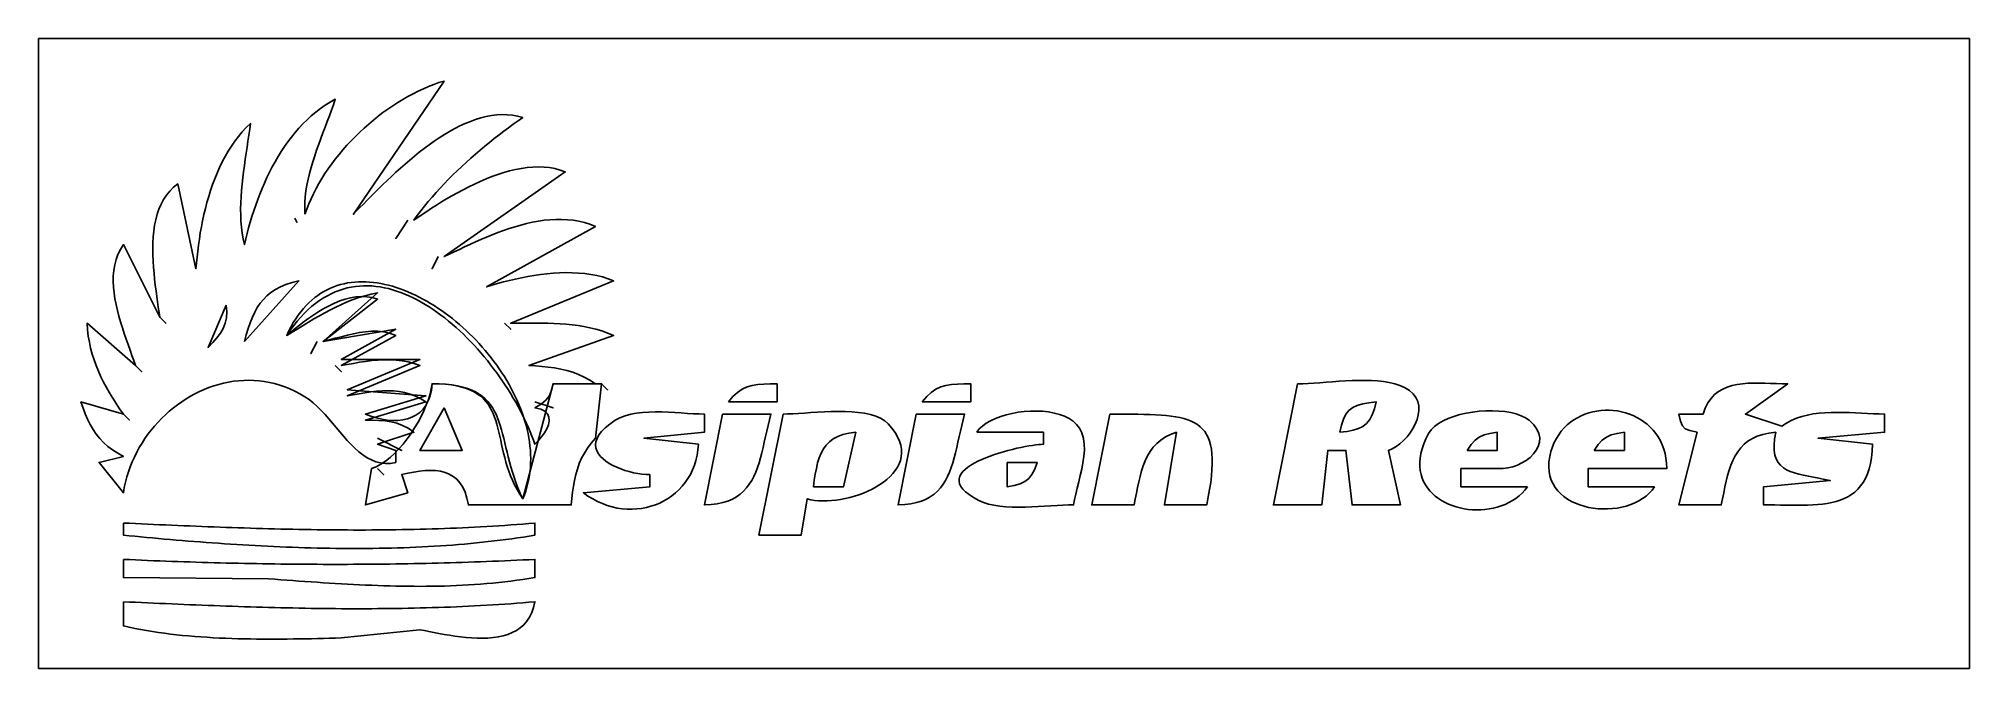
# Model space of a CAD drawing. Extents: x 0 to 319, y 0 to 104.
import ezdxf

# ---------------------------------------------------------------- set-up
doc = ezdxf.new("R2010")
doc.units = 0
for name, color, linetype in [('C126', 126, 'CONTINUOUS'), ('C18', 18, 'CONTINUOUS'), ('C244', 244, 'CONTINUOUS'), ('C7', 7, 'CONTINUOUS')]:
    doc.layers.add(name, color=color, linetype=linetype)

msp = doc.modelspace()

# ---------------------------------------------------------------- linework, layer by layer
at = {"layer": 'C126'}
for points in [[(44, 75), (43.9669, 75.9564), (43.9877, 76.916), (44.0585, 77.8782), (44.175, 78.8423), (44.3335, 79.8077), (44.5297, 80.7736), (44.7598, 81.7396), (45.0196, 82.7049), (45.3053, 83.6688), (45.6127, 84.6308), (45.9378, 85.5902), (46.2767, 86.5463), (46.6253, 87.4985), (46.9795, 88.4461), (47.3355, 89.3886), (47.6891, 90.3251), (48.0364, 91.2552), (48.3733, 92.1781), (48.6958, 93.0933), (49, 94), (48.1566, 93.5167), (47.3411, 92.9978), (46.5532, 92.4446), (45.7923, 91.8586), (45.0579, 91.2414), (44.3497, 90.5944), (43.6672, 89.9191), (43.0098, 89.217), (42.3772, 88.4896), (41.769, 87.7384), (41.1845, 86.9648), (40.6234, 86.1704), (40.0852, 85.3566), (39.5695, 84.5249), (39.0758, 83.6768), (38.6037, 82.8138), (38.1526, 81.9374), (37.7222, 81.0491), (37.3119, 80.1503), (36.9214, 79.2426), (36.5501, 78.3274), (36.1977, 77.4062), (35.8636, 76.4805), (35.5473, 75.5518), (35.2485, 74.6216), (34.9667, 73.6914), (34.7014, 72.7626), (34.4521, 71.8368), (34.2185, 70.9154), (34, 70), (33.7899, 70.9375), (33.6266, 71.893), (33.5067, 72.8644), (33.4271, 73.85), (33.3846, 74.8477), (33.3759, 75.8558), (33.3977, 76.8723), (33.447, 77.8954), (33.5204, 78.9232), (33.6147, 79.9538), (33.7267, 80.9853), (33.8532, 82.0159), (33.991, 83.0436), (34.1368, 84.0666), (34.2874, 85.083), (34.4396, 86.0909), (34.5902, 87.0884), (34.736, 88.0737), (34.8736, 89.0448), (35, 90), (34.299, 89.3153), (33.6337, 88.5951), (33.0031, 87.8415), (32.4063, 87.0565), (31.8425, 86.2422), (31.3107, 85.4006), (30.81, 84.5338), (30.3395, 83.6438), (29.8983, 82.7327), (29.4855, 81.8026), (29.1001, 80.8554), (28.7413, 79.8932), (28.4082, 78.9181), (28.0999, 77.9322), (27.8154, 76.9374), (27.5538, 75.9359), (27.3143, 74.9297), (27.0958, 73.9208), (26.8976, 72.9113), (26.7187, 71.9032), (26.5582, 70.8987), (26.4152, 69.8996), (26.2888, 68.9082), (26.1781, 67.9264), (26.0821, 66.9563), (26, 66), (23, 80), (22.2965, 79.4445), (21.6716, 78.828), (21.1213, 78.1548), (20.6417, 77.4294), (20.2289, 76.6563), (19.879, 75.8399), (19.5882, 74.9846), (19.3524, 74.0949), (19.1679, 73.1751), (19.0307, 72.2298), (18.937, 71.2634), (18.8827, 70.2803), (18.8641, 69.2849), (18.8772, 68.2817), (18.9181, 67.2751), (18.9829, 66.2696), (19.0678, 65.2696), (19.1688, 64.2795), (19.282, 63.3038), (19.4036, 62.3469), (19.5296, 61.4133), (19.6561, 60.5073), (19.7793, 59.6335), (19.8952, 58.7962), (20, 58), (14, 70), (13.5113, 69.1954), (13.1151, 68.3638), (12.8058, 67.5079), (12.5778, 66.6301), (12.4255, 65.7329), (12.3433, 64.8191), (12.3257, 63.891), (12.3669, 62.9512), (12.4615, 62.0024), (12.6039, 61.047), (12.7884, 60.0876), (13.0094, 59.1268), (13.2614, 58.1671), (13.5388, 57.211), (13.8359, 56.2611), (14.1473, 55.32), (14.4672, 54.3901), (14.7901, 53.4742), (15.1105, 52.5746), (15.4226, 51.694), (15.721, 50.835), (16, 50), (8, 57), (8.0803, 55.9303), (8.2078, 54.8873), (8.3807, 53.8689), (8.5974, 52.8734), (8.8562, 51.8986), (9.1554, 50.9428), (9.4933, 50.004), (9.8682, 49.0802), (10.2786, 48.1695), (10.7226, 47.2701), (11.1986, 46.3798), (11.705, 45.4969), (12.2399, 44.6194), (12.8019, 43.7454), (13.3891, 42.8729), (14, 42), (7, 44), (7.3408, 42.9916), (7.7062, 42.0351), (8.1019, 41.1288), (8.5338, 40.2714), (9.0079, 39.4615), (9.5299, 38.6975), (10.1058, 37.9782), (10.7416, 37.302), (11.4429, 36.6675), (12.2159, 36.0732), (13.0663, 35.5179), (14, 35), (10, 34), (14, 29), (14.1567, 29.8803), (14.3499, 30.7498), (14.5786, 31.6076), (14.8417, 32.4529), (15.1384, 33.2847), (15.4675, 34.1022), (15.8283, 34.9044), (16.2195, 35.6905), (16.6404, 36.4597), (17.0898, 37.2109), (17.5668, 37.9433), (18.0704, 38.6561), (18.5996, 39.3484), (19.1535, 40.0192), (19.7311, 40.6677), (20.3313, 41.2929), (20.9533, 41.8941), (21.5959, 42.4703), (22.2582, 43.0206), (22.9393, 43.5441), (23.6382, 44.04), (24.3538, 44.5073), (25.0852, 44.9453), (25.8314, 45.3529), (26.5914, 45.7293), (27.3642, 46.0736), (28.1489, 46.385), (28.9445, 46.6625), (29.7499, 46.9052), (30.5643, 47.1123), (31.3865, 47.2829), (32.2157, 47.4161), (33.0508, 47.511), (33.8908, 47.5667), (34.7349, 47.5823), (35.5819, 47.5569), (36.4309, 47.4898), (37.281, 47.3799), (38.1311, 47.2263), (38.9802, 47.0283), (39.8274, 46.7848), (40.6717, 46.4951), (41.5121, 46.1582), (42.3476, 45.7733), (43.1772, 45.3394), (44, 44.8557), (44.7034, 44.3761), (45.3842, 43.8333), (46.0456, 43.2364), (46.6905, 42.5948), (47.3222, 41.9177), (47.9435, 41.2146), (48.5577, 40.4946), (49.1678, 39.7671), (49.7768, 39.0414), (50.3879, 38.3267), (51.0041, 37.6324), (51.6285, 36.9678), (52.2642, 36.3422), (52.9142, 35.7648), (53.5817, 35.245), (54.2696, 34.7921), (54.9811, 34.4154), (55.7193, 34.1242), (56.4872, 33.9277), (57.2879, 33.8353), (58.1244, 33.8563), (59, 34), (59, 36), (56, 37), (62, 39), (61.0521, 39.642), (60.1189, 40.1267), (59.1854, 40.4768), (58.237, 40.715), (57.259, 40.8637), (56.2367, 40.9457), (55.1552, 40.9836), (54, 41), (64, 44), (63.1314, 44.535), (62.2522, 44.9664), (61.3626, 45.3021), (60.463, 45.5503), (59.5538, 45.7191), (58.6354, 45.8166), (57.7082, 45.8508), (56.7724, 45.8299), (55.8285, 45.762), (54.8768, 45.6551), (53.9178, 45.5173), (52.9517, 45.3568), (51.979, 45.1817), (51, 45), (63, 50), (62.0381, 50.3544), (61.0634, 50.6217), (60.0775, 50.8095), (59.0823, 50.9254), (58.0796, 50.9771), (57.0711, 50.9723), (56.0586, 50.9187), (55.0439, 50.8238), (54.0288, 50.6954), (53.0151, 50.5412), (52.0045, 50.3688), (50.9989, 50.1858), (50, 50), (59, 55), (57.9993, 55.3413), (57.0011, 55.5577), (56.0046, 55.6636), (55.0092, 55.6731), (54.0141, 55.6007), (53.0187, 55.4606), (52.0222, 55.2672), (51.024, 55.0346), (50.0233, 54.7773), (49.0196, 54.5096), (48.012, 54.2457), (47, 54), (56, 61), (55.1145, 61.2467), (54.2223, 61.3824), (53.3259, 61.4152), (52.4275, 61.3529), (51.5297, 61.2038), (50.6349, 60.9757), (49.7454, 60.6767), (48.8636, 60.3148), (47.9919, 59.898), (47.1328, 59.4343), (46.2886, 58.9318), (45.4618, 58.3985), (44.6548, 57.8423), (43.8699, 57.2714), (43.1095, 56.6937), (42.3762, 56.1172), (41.6722, 55.5499), (41, 55), (41.5683, 55.8265), (42.146, 56.6044), (42.7327, 57.3345), (43.3279, 58.0174), (43.9314, 58.654), (44.5427, 59.245), (45.1614, 59.7913), (45.787, 60.2937), (46.4192, 60.7529), (47.0576, 61.1697), (47.7018, 61.5449), (48.3514, 61.8793), (49.006, 62.1736), (49.6651, 62.4288), (50.3285, 62.6454), (50.9956, 62.8244), (51.666, 62.9666), (52.3395, 63.0726), (53.0155, 63.1433), (53.6937, 63.1795), (54.3737, 63.182), (55.055, 63.1515), (55.7373, 63.0888), (56.4202, 62.9948), (57.1032, 62.8702), (57.786, 62.7158), (58.4682, 62.5324), (59.1493, 62.3207), (59.829, 62.0816), (60.5069, 61.8159), (61.1825, 61.5242), (61.8555, 61.2075), (62.5254, 60.8665), (63.1918, 60.502), (63.8545, 60.1148), (64.5129, 59.7056), (65.1666, 59.2753), (65.8153, 58.8246), (66.4585, 58.3543), (67.0959, 57.8653), (67.727, 57.3582), (68.3514, 56.8339), (68.9688, 56.2932), (69.5788, 55.7368), (70.1809, 55.1656), (70.7747, 54.5803), (71.3599, 53.9818), (71.936, 53.3707), (72.5026, 52.7479), (73.0594, 52.1142), (73.6059, 51.4703), (74.1417, 50.8171), (74.6665, 50.1553), (75.1798, 49.4858), (75.6812, 48.8092), (76.1703, 48.1265), (76.6468, 47.4383), (77.1102, 46.7455), (77.5601, 46.0488), (77.9961, 45.3491), (78.4179, 44.6471), (78.825, 43.9436), (79.217, 43.2394), (79.5935, 42.5353), (79.9541, 41.8321), (80.2984, 41.1305), (80.6261, 40.4314), (80.9366, 39.7355), (81.2297, 39.0436), (81.5049, 38.3566), (81.7618, 37.6751), (82, 37), (82.5623, 37.5788), (83.0926, 38.2121), (83.564, 38.8797), (83.9497, 39.5609), (84.2229, 40.2355), (84.3569, 40.883), (84.3248, 41.4831), (84.0998, 42.0152), (83.6552, 42.459), (82.9642, 42.794), (82, 43), (83.0598, 43.703), (83.8116, 44.3051), (84.3336, 44.9557), (84.7037, 45.8042), (85, 47), (92, 47), (91.0882, 47.5973), (90.1585, 48.1082), (89.2107, 48.5397), (88.2452, 48.899), (87.262, 49.1934), (86.2613, 49.4301), (85.2432, 49.6163), (84.2079, 49.7592), (83.1555, 49.8659), (82.0861, 49.9438), (81, 50), (95, 55), (94.0227, 55.3851), (93.0447, 55.7184), (92.0656, 56.0036), (91.0849, 56.2443), (90.1021, 56.4443), (89.117, 56.6071), (88.129, 56.7365), (87.1377, 56.8362), (86.1428, 56.9097), (85.1437, 56.9609), (84.1402, 56.9933), (83.1316, 57.0106), (82.1177, 57.0166), (81.098, 57.0148), (80.0721, 57.009), (79.0396, 57.0028), (78, 57), (95, 64), (94.0954, 64.3446), (93.1623, 64.6339), (92.2036, 64.8705), (91.2223, 65.0569), (90.2214, 65.1956), (89.204, 65.2892), (88.173, 65.3402), (87.1314, 65.3511), (86.0823, 65.3244), (85.0286, 65.2628), (83.9734, 65.1687), (82.9198, 65.0446), (81.8706, 64.8932), (80.8289, 64.7169), (79.7977, 64.5183), (78.7801, 64.3), (77.7789, 64.0643), (76.7974, 63.814), (75.8383, 63.5514), (74.9049, 63.2792), (74, 63), (92, 73), (91.0897, 73.3457), (90.1691, 73.6257), (89.2392, 73.8429), (88.3012, 74.0003), (87.3561, 74.1009), (86.405, 74.1477), (85.4491, 74.1437), (84.4894, 74.0918), (83.527, 73.9952), (82.5631, 73.8567), (81.5986, 73.6794), (80.6348, 73.4662), (79.6728, 73.2201), (78.7135, 72.9442), (77.7582, 72.6414), (76.8079, 72.3147), (75.8637, 71.9671), (74.9267, 71.6016), (73.998, 71.2212), (73.0788, 70.8288), (72.17, 70.4276), (71.2729, 70.0204), (70.3885, 69.6102), (69.5179, 69.2001), (68.6622, 68.793), (67.8225, 68.392), (67, 68), (87, 82), (86.1646, 82.304), (85.3047, 82.5349), (84.4226, 82.696), (83.5207, 82.7908), (82.6013, 82.8225), (81.6667, 82.7946), (80.7193, 82.7106), (79.7614, 82.5738), (78.7953, 82.3877), (77.8234, 82.1556), (76.8481, 81.8809), (75.8716, 81.5671), (74.8963, 81.2175), (73.9245, 80.8356), (72.9586, 80.4248), (72.0009, 79.9884), (71.0537, 79.5299), (70.1195, 79.0527), (69.2004, 78.5602), (68.299, 78.0557), (67.4174, 77.5428), (66.558, 77.0247), (65.7233, 76.505), (64.9154, 75.9869), (64.1368, 75.474), (63.3898, 74.9696), (62.6768, 74.4771), (62, 74), (62.5624, 74.7795), (63.1459, 75.5527), (63.7494, 76.3195), (64.3718, 77.0794), (65.0121, 77.8323), (65.6694, 78.5779), (66.3425, 79.3159), (67.0304, 80.046), (67.7322, 80.768), (68.4468, 81.4817), (69.1731, 82.1867), (69.9101, 82.8827), (70.6569, 83.5696), (71.4123, 84.2471), (72.1753, 84.9148), (72.945, 85.5726), (73.7203, 86.2201), (74.5001, 86.8571), (75.2834, 87.4834), (76.0692, 88.0986), (76.8566, 88.7026), (77.6443, 89.2949), (78.4315, 89.8754), (79.217, 90.4439), (80, 91), (79.148, 91.215), (78.2906, 91.3599), (77.4286, 91.4375), (76.5629, 91.4508), (75.6943, 91.4025), (74.8236, 91.2956), (73.9518, 91.1329), (73.0797, 90.9173), (72.2081, 90.6516), (71.3379, 90.3386), (70.47, 89.9813), (69.6051, 89.5825), (68.7442, 89.1451), (67.8881, 88.6719), (67.0377, 88.1657), (66.1938, 87.6296), (65.3572, 87.0662), (64.5289, 86.4785), (63.7097, 85.8693), (62.9004, 85.2415), (62.1019, 84.598), (61.315, 83.9415), (60.5407, 83.2751), (59.7797, 82.6015), (59.0328, 81.9235), (58.3011, 81.2441), (57.5853, 80.5662), (56.8862, 79.8924), (56.2048, 79.2259), (55.5418, 78.5693), (54.8982, 77.9256), (54.2747, 77.2976), (53.6723, 76.6882), (53.0918, 76.1002), (52.5341, 75.5365), (52, 75), (67, 97), (66.1412, 96.7304), (65.2817, 96.4275), (64.4226, 96.0922), (63.5651, 95.7255), (62.7101, 95.3284), (61.8588, 94.9018), (61.0123, 94.4468), (60.1718, 93.9643), (59.3382, 93.4553), (58.5127, 92.9208), (57.6965, 92.3617), (56.8906, 91.7792), (56.0961, 91.174), (55.3141, 90.5473), (54.5457, 89.9001), (53.792, 89.2332), (53.0542, 88.5477), (52.3333, 87.8446), (51.6304, 87.1248), (50.9467, 86.3894), (50.2832, 85.6393), (49.641, 84.8754), (49.0212, 84.0989), (48.425, 83.3107), (47.8534, 82.5117), (47.3076, 81.703), (46.7886, 80.8855), (46.2976, 80.0602), (45.8356, 79.2281), (45.4038, 78.3901), (45.0032, 77.5474), (44.6349, 76.7008), (44.3002, 75.8513), (44, 75)], [(93, 47), (94, 46), (93, 47)]]:
    msp.add_lwpolyline(points, dxfattribs=at)
at = {"layer": 'C18'}
for points in [[(65, 47), (64.8706, 46.1867), (64.6662, 45.326), (64.3914, 44.4276), (64.051, 43.5011), (63.6495, 42.5562), (63.1916, 41.6026), (62.6821, 40.65), (62.1255, 39.708), (61.5266, 38.7863), (60.8899, 37.8945), (60.2203, 37.0424), (59.5223, 36.2396), (58.8005, 35.4958), (58.0598, 34.8206), (57.3047, 34.2238), (56.5399, 33.7149), (55.7701, 33.3038), (55, 33), (54, 27), (61, 29), (60, 32), (61.0064, 32.2256), (61.9887, 32.4149), (62.9429, 32.5602), (63.8651, 32.6539), (64.7513, 32.6885), (65.5977, 32.6563), (66.4002, 32.5499), (67.1549, 32.3616), (67.858, 32.0839), (68.5053, 31.7091), (69.0931, 31.2299), (69.6173, 30.6384), (70.074, 29.9273), (70.4593, 29.0889), (70.7693, 28.1156), (71, 27), (88, 27), (88.0947, 28.0506), (88.2097, 29.0744), (88.3517, 30.072), (88.5278, 31.0443), (88.745, 31.9919), (89.0101, 32.9156), (89.3303, 33.8163), (89.7124, 34.6946), (90.1635, 35.5514), (90.6904, 36.3874), (91.3003, 37.2033), (92, 38), (93, 47), (85, 47), (80, 28), (79.5771, 28.9058), (79.1969, 29.8021), (78.8553, 30.6878), (78.5482, 31.5617), (78.2715, 32.4229), (78.021, 33.2702), (77.7927, 34.1026), (77.5825, 34.919), (77.3862, 35.7182), (77.1998, 36.4993), (77.0191, 37.2612), (76.84, 38.0027), (76.6584, 38.7229), (76.4703, 39.4206), (76.2715, 40.0947), (76.0579, 40.7442), (75.8253, 41.3681), (75.5698, 41.9651), (75.2871, 42.5344), (74.9732, 43.0747), (74.624, 43.585), (74.2354, 44.0642), (73.8031, 44.5113), (73.3233, 44.9251), (72.7916, 45.3047), (72.2041, 45.6489), (71.5567, 45.9566), (70.8451, 46.2269), (70.0653, 46.4585), (69.2133, 46.6504), (68.2848, 46.8016), (67.2759, 46.911), (66.1823, 46.9775), (65, 47)], [(114, 44), (122, 44), (122, 47), (120.8555, 46.9847), (119.798, 46.9497), (118.8176, 46.8694), (117.9044, 46.7182), (117.0484, 46.4703), (116.2399, 46.1001), (115.4689, 45.5821), (114.7255, 44.8906), (114, 44)], [(146, 44), (154, 44), (154, 47), (152.8555, 46.9847), (151.798, 46.9497), (150.8176, 46.8694), (149.9044, 46.7182), (149.0484, 46.4703), (148.2399, 46.1001), (147.4689, 45.5821), (146.7255, 44.8906), (146, 44)], [(208, 47), (204, 27), (212, 27), (213, 36), (216, 36), (217, 27), (225, 27), (223, 36), (223.6472, 36.2643), (224.2916, 36.6318), (224.9214, 37.0904), (225.5251, 37.6282), (226.0909, 38.2333), (226.6072, 38.8936), (227.0623, 39.5974), (227.4446, 40.3327), (227.7423, 41.0874), (227.9439, 41.8498), (228.0376, 42.6078), (228.0118, 43.3496), (227.8549, 44.0631), (227.5551, 44.7365), (227.1007, 45.3579), (226.4803, 45.9152), (225.682, 46.3966), (224.9022, 46.73), (224.0593, 46.9984), (223.1607, 47.2074), (222.2138, 47.3626), (221.2259, 47.4695), (220.2044, 47.5337), (219.1566, 47.5608), (218.0899, 47.5562), (217.0116, 47.5257), (215.9291, 47.4748), (214.8497, 47.409), (213.7808, 47.3339), (212.7298, 47.255), (211.704, 47.1781), (210.7107, 47.1085), (209.7574, 47.0519), (208.8514, 47.0139), (208, 47)], [(275, 42), (271, 42), (271.2702, 40.8264), (271.5835, 40.0616), (272.0616, 39.5835), (272.8264, 39.2702), (274, 39), (271, 27), (278, 27), (278.2054, 28.0103), (278.4064, 29.0025), (278.6103, 29.9722), (278.8244, 30.9154), (279.056, 31.8278), (279.3125, 32.7054), (279.6012, 33.5439), (279.9294, 34.3392), (280.3045, 35.0871), (280.7338, 35.7835), (281.2247, 36.4242), (281.7844, 37.0051), (282.4204, 37.5219), (283.1399, 37.9705), (283.9502, 38.3468), (284.8588, 38.6466), (285.8729, 38.8657), (287, 39), (286.8074, 37.8679), (286.7263, 36.87), (286.7512, 35.9963), (286.8763, 35.2368), (287.096, 34.5816), (287.4048, 34.0205), (287.7969, 33.5437), (288.2667, 33.1411), (288.8087, 32.8028), (289.417, 32.5187), (290.0862, 32.2788), (290.8106, 32.0732), (291.5845, 31.892), (292.4023, 31.7249), (293.2584, 31.5622), (294.1471, 31.3938), (295.0629, 31.2097), (296, 31), (285, 30), (285, 27), (285.9433, 26.995), (286.8808, 26.9825), (287.8104, 26.9662), (288.7303, 26.9495), (289.6386, 26.9362), (290.5333, 26.9298), (291.4126, 26.934), (292.2746, 26.9523), (293.1173, 26.9883), (293.9389, 27.0458), (294.7374, 27.1282), (295.511, 27.2392), (296.2577, 27.3825), (296.9757, 27.5615), (297.663, 27.78), (298.3177, 28.0415), (298.938, 28.3496), (299.5219, 28.708), (300.0675, 29.1203), (300.573, 29.5901), (301.0363, 30.1209), (301.4557, 30.7164), (301.8292, 31.3803), (302.1549, 32.116), (302.4309, 32.9273), (302.6553, 33.8177), (302.8262, 34.7909), (302.9417, 35.8505), (303, 37), (294, 38), (305, 39), (305, 42), (304.086, 42.0115), (303.1437, 42.0421), (302.1777, 42.0855), (301.1927, 42.1353), (300.1933, 42.1853), (299.1841, 42.2292), (298.1698, 42.2607), (297.155, 42.2737), (296.1443, 42.2618), (295.1425, 42.2187), (294.154, 42.1381), (293.1836, 42.0139), (292.2359, 41.8398), (291.3155, 41.6093), (290.4271, 41.3164), (289.5753, 40.9547), (288.7647, 40.518), (288, 40), (282, 42), (289, 47), (288.0651, 47.0111), (287.1185, 47.0384), (286.1658, 47.0724), (285.2128, 47.1037), (284.265, 47.1229), (283.3281, 47.1206), (282.4079, 47.0875), (281.5099, 47.0141), (280.6398, 46.8911), (279.8033, 46.709), (279.006, 46.4585), (278.2537, 46.1302), (277.5519, 45.7146), (276.9064, 45.2025), (276.3228, 44.5843), (275.8067, 43.8508), (275.3639, 42.9924), (275, 42)], [(101, 32), (101, 30), (90, 29), (90.7673, 28.4568), (91.5498, 27.9766), (92.345, 27.5583), (93.1502, 27.2009), (93.9627, 26.9034), (94.7799, 26.6649), (95.5992, 26.4844), (96.4179, 26.3609), (97.2333, 26.2934), (98.0428, 26.2809), (98.8438, 26.3225), (99.6337, 26.4172), (100.4097, 26.564), (101.1692, 26.762), (101.9097, 27.01), (102.6284, 27.3073), (103.3227, 27.6527), (103.9899, 28.0453), (104.6275, 28.4842), (105.2327, 28.9683), (105.8029, 29.4967), (106.3356, 30.0684), (106.8279, 30.6824), (107.2774, 31.3377), (107.6813, 32.0334), (108.037, 32.7684), (108.3419, 33.5418), (108.5932, 34.3527), (108.7885, 35.2), (108.9249, 36.0827), (109, 37), (100, 38), (110, 39), (110, 42), (109.1277, 42.0157), (108.1949, 42.0572), (107.212, 42.1157), (106.1892, 42.1825), (105.1371, 42.2489), (104.0659, 42.3062), (102.986, 42.3456), (101.9078, 42.3584), (100.8416, 42.336), (99.7979, 42.2695), (98.787, 42.1503), (97.8192, 41.9697), (96.9049, 41.719), (96.0546, 41.3894), (95.2785, 40.9722), (94.3603, 40.3452), (93.608, 39.7317), (93.0127, 39.1327), (92.5655, 38.5496), (92.2574, 37.9834), (92.0795, 37.4353), (92.0231, 36.9066), (92.079, 36.3982), (92.2385, 35.9115), (92.4927, 35.4476), (92.8325, 35.0076), (93.2492, 34.5928), (93.7338, 34.2042), (94.2774, 33.8432), (94.8711, 33.5107), (95.506, 33.2081), (96.1733, 32.9364), (96.8639, 32.6969), (97.5689, 32.4906), (98.2796, 32.3189), (98.9869, 32.1828), (99.6821, 32.0835), (100.356, 32.0221), (101, 32)], [(113, 42), (110, 27), (111.1062, 27.0509), (112.1175, 27.1741), (113.0393, 27.3665), (113.8766, 27.6251), (114.6349, 27.9468), (115.3192, 28.3286), (115.935, 28.7675), (116.4874, 29.2603), (116.9818, 29.804), (117.4233, 30.3957), (117.8172, 31.0322), (118.1688, 31.7105), (118.4834, 32.4275), (118.7661, 33.1802), (119.0223, 33.9656), (119.2571, 34.7806), (119.4759, 35.6221), (119.684, 36.4871), (119.8865, 37.3725), (120.0887, 38.2754), (120.2959, 39.1926), (120.5133, 40.1212), (120.7463, 41.058), (121, 42), (113, 42)], [(123, 42), (119, 22), (126, 22), (127, 28), (127.5851, 27.8533), (128.209, 27.7462), (128.8668, 27.6779), (129.5539, 27.6476), (130.2654, 27.6545), (130.9967, 27.6977), (131.7432, 27.7766), (132.5, 27.8901), (133.2624, 28.0376), (134.0257, 28.2183), (134.7853, 28.4312), (135.5363, 28.6757), (136.2741, 28.951), (136.994, 29.2561), (137.6912, 29.5903), (138.361, 29.9529), (138.9987, 30.3429), (139.5996, 30.7596), (140.159, 31.2021), (140.6721, 31.6698), (141.1342, 32.1617), (141.5407, 32.677), (141.8867, 33.215), (142.1676, 33.7748), (142.3787, 34.3557), (142.5152, 34.9568), (142.5725, 35.5773), (142.5457, 36.2164), (142.4303, 36.8733), (142.2214, 37.5472), (141.9143, 38.2373), (141.5044, 38.9427), (140.9869, 39.6628), (140.3572, 40.3966), (139.784, 40.9008), (139.0941, 41.3192), (138.3007, 41.6586), (137.4171, 41.926), (136.4565, 42.1284), (135.4322, 42.2726), (134.3574, 42.3656), (133.2455, 42.4145), (132.1097, 42.426), (130.9632, 42.4073), (129.8193, 42.3652), (128.6913, 42.3067), (127.5925, 42.2387), (126.5361, 42.1682), (125.5354, 42.1021), (124.6036, 42.0474), (123.754, 42.011), (123, 42)], [(145, 42), (142, 27), (143.1062, 27.0509), (144.1175, 27.1741), (145.0393, 27.3665), (145.8766, 27.6251), (146.6349, 27.9468), (147.3192, 28.3286), (147.935, 28.7675), (148.4874, 29.2603), (148.9818, 29.804), (149.4233, 30.3957), (149.8172, 31.0322), (150.1688, 31.7105), (150.4834, 32.4275), (150.7661, 33.1802), (151.0223, 33.9656), (151.2571, 34.7806), (151.4759, 35.6221), (151.684, 36.4871), (151.8865, 37.3725), (152.0887, 38.2754), (152.2959, 39.1926), (152.5133, 40.1212), (152.7463, 41.058), (153, 42), (145, 42)], [(155, 39), (166, 39), (166, 37), (165.654, 36.9891), (165.2362, 36.9569), (164.7536, 36.9037), (164.2134, 36.8301), (163.6225, 36.7363), (162.9882, 36.623), (162.3175, 36.4904), (161.6175, 36.3391), (160.8952, 36.1695), (160.1578, 35.982), (159.4123, 35.7771), (158.6658, 35.5551), (157.9255, 35.3166), (157.1984, 35.062), (156.4915, 34.7917), (155.8121, 34.5061), (155.1671, 34.2057), (154.5637, 33.8909), (154.0089, 33.5622), (153.5098, 33.22), (153.0735, 32.8648), (152.7072, 32.4969), (152.4178, 32.1168), (152.2125, 31.725), (152.0984, 31.3219), (152.0825, 30.9079), (152.172, 30.4834), (152.3739, 30.049), (152.6953, 29.605), (153.1433, 29.1519), (153.725, 28.6901), (154.4475, 28.22), (155.3179, 27.7422), (156.0914, 27.4057), (156.9371, 27.1392), (157.8453, 26.9358), (158.8065, 26.789), (159.8112, 26.692), (160.8499, 26.6381), (161.9128, 26.6206), (162.9906, 26.6329), (164.0737, 26.6683), (165.1524, 26.7201), (166.2174, 26.7815), (167.2589, 26.8459), (168.2674, 26.9067), (169.2335, 26.9571), (170.1475, 26.9904), (171, 27), (171.146, 27.8658), (171.3481, 28.7955), (171.5879, 29.7768), (171.8466, 30.7971), (172.1057, 31.844), (172.3465, 32.9051), (172.5504, 33.9678), (172.6989, 35.0198), (172.7732, 36.0485), (172.7549, 37.0415), (172.6252, 37.9864), (172.3656, 38.8707), (171.9575, 39.682), (171.4956, 40.2801), (170.9254, 40.8021), (170.2587, 41.2499), (169.5069, 41.6256), (168.6819, 41.9313), (167.7951, 42.1691), (166.8583, 42.3411), (165.883, 42.4493), (164.8809, 42.4958), (163.8636, 42.4827), (162.8429, 42.4121), (161.8302, 42.2861), (160.8372, 42.1067), (159.8756, 41.876), (158.957, 41.5961), (158.0931, 41.2691), (157.2954, 40.8971), (156.5756, 40.482), (155.9453, 40.0261), (155.4162, 39.5314), (155, 39)], [(177, 42), (174, 27), (181, 27), (181.1914, 27.9562), (181.3768, 28.9104), (181.5645, 29.857), (181.7628, 30.7905), (181.9801, 31.7056), (182.2246, 32.5968), (182.5047, 33.4587), (182.8287, 34.2859), (183.205, 35.0728), (183.6418, 35.8142), (184.1474, 36.5045), (184.7303, 37.1383), (185.3986, 37.7102), (186.1608, 38.2147), (187.0251, 38.6464), (188, 39), (186, 27), (193, 27), (193.259, 28.3196), (193.4748, 29.5591), (193.6472, 30.7211), (193.7761, 31.808), (193.8615, 32.8224), (193.9033, 33.7667), (193.9013, 34.6436), (193.8555, 35.4554), (193.7659, 36.2048), (193.6322, 36.8942), (193.4545, 37.5262), (193.2326, 38.1033), (192.9664, 38.6279), (192.656, 39.1027), (192.3011, 39.5301), (191.9017, 39.9127), (191.4576, 40.2529), (190.9689, 40.5533), (190.4354, 40.8164), (189.8571, 41.0448), (189.2338, 41.2409), (188.5654, 41.4072), (187.852, 41.5463), (187.0933, 41.6608), (186.2893, 41.753), (185.4399, 41.8255), (184.545, 41.8809), (183.6045, 41.9217), (182.6184, 41.9504), (181.5866, 41.9694), (180.5089, 41.9814), (179.3853, 41.9888), (178.2157, 41.9941), (177, 42)], [(246, 30), (235, 30), (235, 33), (241.9861, 33.0193), (242.7624, 33.1054), (243.5484, 33.29), (244.3258, 33.5648), (245.076, 33.9218), (245.7807, 34.353), (246.4212, 34.8502), (246.9792, 35.4056), (247.4363, 36.0109), (247.7738, 36.6582), (247.9735, 37.3394), (248.0168, 38.0464), (247.8852, 38.7713), (247.5603, 39.5059), (247.0237, 40.2422), (246.2569, 40.9722), (245.6539, 41.3826), (244.9397, 41.7297), (244.1285, 42.0145), (243.2346, 42.2376), (242.2725, 42.4001), (241.2563, 42.5027), (240.2005, 42.5462), (239.1194, 42.5316), (238.0273, 42.4596), (236.9384, 42.3311), (235.8673, 42.1469), (234.8281, 41.908), (233.8352, 41.6151), (232.903, 41.269), (232.0457, 40.8707), (231.2777, 40.421), (230.6133, 39.9206), (230.0668, 39.3705), (229.6527, 38.7716), (229.2137, 37.9114), (228.857, 37.0779), (228.5793, 36.2715), (228.3777, 35.4925), (228.2489, 34.7415), (228.1899, 34.0188), (228.1976, 33.3249), (228.2689, 32.6603), (228.4007, 32.0253), (228.5899, 31.4205), (228.8333, 30.8462), (229.1279, 30.3029), (229.4706, 29.791), (229.8583, 29.311), (230.2879, 28.8633), (230.7563, 28.4484), (231.2603, 28.0666), (231.7969, 27.7185), (232.363, 27.4044), (232.9555, 27.1248), (233.5713, 26.8802), (234.2072, 26.671), (234.8602, 26.4975), (235.5272, 26.3603), (236.2051, 26.2598), (236.8907, 26.1965), (237.581, 26.1707), (238.2729, 26.1829), (238.9633, 26.2336), (239.649, 26.3231), (240.327, 26.452), (240.9942, 26.6206), (241.6474, 26.8294), (242.2837, 27.0789), (242.8998, 27.3695), (243.4926, 27.7015), (244.0592, 28.0756), (244.5962, 28.492), (245.1008, 28.9512), (245.5697, 29.4537), (246, 30)], [(267, 30), (256, 30), (256, 33), (269, 33), (268.9655, 33.8636), (268.8703, 34.688), (268.7174, 35.473), (268.5097, 36.2182), (268.2503, 36.9236), (267.9421, 37.589), (267.588, 38.2141), (267.1911, 38.7987), (266.7543, 39.3428), (266.2806, 39.846), (265.773, 40.3081), (265.2345, 40.7291), (264.6679, 41.1086), (264.0764, 41.4466), (263.4629, 41.7427), (262.8303, 41.9969), (262.1817, 42.2088), (261.52, 42.3784), (260.8482, 42.5054), (260.1692, 42.5897), (259.4861, 42.631), (258.8017, 42.6291), (258.1192, 42.5839), (257.4415, 42.4952), (256.7715, 42.3627), (256.1122, 42.1863), (255.4666, 41.9658), (254.8376, 41.701), (254.2284, 41.3916), (253.6417, 41.0376), (253.0807, 40.6387), (252.5482, 40.1946), (252.0473, 39.7053), (251.5809, 39.1706), (251.152, 38.5901), (250.7636, 37.9638), (250.4186, 37.2914), (250.1201, 36.5728), (249.871, 35.8077), (249.6743, 34.9961), (249.5423, 34.1258), (249.5057, 33.3015), (249.5592, 32.523), (249.6977, 31.7905), (249.9159, 31.1039), (250.2087, 30.4633), (250.5709, 29.8686), (250.9973, 29.3199), (251.4827, 28.8172), (252.0219, 28.3606), (252.6097, 27.95), (253.241, 27.5855), (253.9105, 27.2671), (254.6131, 26.9948), (255.3436, 26.7686), (256.0968, 26.5885), (256.8674, 26.4547), (257.6504, 26.367), (258.4406, 26.3255), (259.2326, 26.3302), (260.0214, 26.3812), (260.8018, 26.4785), (261.5685, 26.622), (262.3164, 26.8119), (263.0404, 27.048), (263.7351, 27.3306), (264.3954, 27.6594), (265.0162, 28.0347), (265.5923, 28.4564), (266.1184, 28.9244), (266.5893, 29.439), (267, 30)]]:
    msp.add_lwpolyline(points, dxfattribs=at)
at = {"layer": 'C244'}
for points in [[(14, 24), (14, 22), (14.9535, 21.9057), (15.9113, 21.8124), (16.8734, 21.7201), (17.8395, 21.6289), (18.8096, 21.539), (19.7835, 21.4503), (20.7611, 21.363), (21.7422, 21.2772), (22.7267, 21.1929), (23.7145, 21.1102), (24.7055, 21.0293), (25.6994, 20.9501), (26.6962, 20.8728), (27.6958, 20.7975), (28.6979, 20.7243), (29.7025, 20.6531), (30.7094, 20.5843), (31.7186, 20.5177), (32.7297, 20.4535), (33.7429, 20.3917), (34.7578, 20.3326), (35.7743, 20.276), (36.7924, 20.2222), (37.8119, 20.1713), (38.8326, 20.1232), (39.8545, 20.0781), (40.8773, 20.036), (41.901, 19.9972), (42.9254, 19.9615), (43.9503, 19.9292), (44.9758, 19.9003), (46.0015, 19.8749), (47.0274, 19.853), (48.0534, 19.8349), (49.0792, 19.8204), (50.1048, 19.8098), (51.1301, 19.8031), (52.1549, 19.8004), (53.179, 19.8018), (54.2024, 19.8074), (55.2249, 19.8172), (56.2463, 19.8314), (57.2666, 19.8499), (58.2856, 19.873), (59.3031, 19.9007), (60.3191, 19.9331), (61.3333, 19.9702), (62.3457, 20.0122), (63.3562, 20.0591), (64.3645, 20.111), (65.3706, 20.168), (66.3743, 20.2302), (67.3755, 20.2977), (68.374, 20.3705), (69.3697, 20.4488), (70.3626, 20.5326), (71.3524, 20.622), (72.3389, 20.7171), (73.3222, 20.818), (74.302, 20.9247), (75.2783, 21.0374), (76.2507, 21.1561), (77.2194, 21.281), (78.184, 21.412), (79.1445, 21.5494), (80.1008, 21.6931), (81.0526, 21.8432), (82, 22), (82, 24), (81.0053, 23.9151), (80.0103, 23.834), (79.0148, 23.7565), (78.019, 23.6826), (77.0227, 23.6123), (76.0261, 23.5455), (75.0291, 23.4821), (74.0318, 23.4221), (73.0341, 23.3654), (72.0361, 23.312), (71.0378, 23.2618), (70.0391, 23.2148), (69.0402, 23.171), (68.041, 23.1302), (67.0416, 23.0924), (66.0419, 23.0575), (65.0419, 23.0256), (64.0417, 22.9965), (63.0413, 22.9703), (62.0407, 22.9468), (61.0398, 22.9259), (60.0388, 22.9077), (59.0377, 22.8921), (58.0363, 22.879), (57.0348, 22.8685), (56.0332, 22.8603), (55.0315, 22.8545), (54.0296, 22.851), (53.0277, 22.8498), (52.0256, 22.8508), (51.0235, 22.854), (50.0213, 22.8592), (49.0191, 22.8665), (48.0168, 22.8759), (47.0145, 22.8871), (46.0121, 22.9003), (45.0098, 22.9152), (44.0075, 22.932), (43.0052, 22.9505), (42.0029, 22.9707), (41.0007, 22.9925), (39.9985, 23.0159), (38.9964, 23.0408), (37.9943, 23.0671), (36.9924, 23.0949), (35.9905, 23.124), (34.9888, 23.1545), (33.9872, 23.1861), (32.9857, 23.219), (31.9844, 23.253), (30.9833, 23.2881), (29.9823, 23.3243), (28.9815, 23.3614), (27.9809, 23.3995), (26.9805, 23.4384), (25.9803, 23.4782), (24.9804, 23.5187), (23.9807, 23.5599), (22.9813, 23.6018), (21.9821, 23.6443), (20.9832, 23.6874), (19.9847, 23.731), (18.9864, 23.775), (17.9884, 23.8194), (16.9908, 23.8642), (15.9935, 23.9092), (14.9965, 23.9545), (14, 24)], [(14, 18), (14, 15), (38, 14.7755), (39.001, 14.704), (40.0022, 14.6325), (41.0035, 14.561), (42.005, 14.4898), (43.0066, 14.4192), (44.0082, 14.3495), (45.01, 14.2809), (46.0118, 14.2137), (47.0136, 14.1481), (48.0155, 14.0845), (49.0174, 14.0231), (50.0193, 13.9642), (51.0213, 13.908), (52.0232, 13.8548), (53.025, 13.805), (54.0268, 13.7586), (55.0286, 13.7161), (56.0302, 13.6777), (57.0318, 13.6437), (58.0333, 13.6143), (59.0347, 13.5898), (60.0359, 13.5704), (61.0369, 13.5565), (62.0379, 13.5484), (63.0386, 13.5462), (64.0391, 13.5502), (65.0395, 13.5608), (66.0396, 13.5782), (67.0395, 13.6026), (68.0391, 13.6344), (69.0385, 13.6737), (70.0376, 13.721), (71.0364, 13.7764), (72.0349, 13.8401), (73.033, 13.9126), (74.0309, 13.994), (75.0284, 14.0847), (76.0255, 14.1848), (77.0223, 14.2947), (78.0187, 14.4146), (79.0146, 14.5448), (80.0102, 14.6856), (81.0053, 14.8372), (82, 15), (82, 18), (81.0005, 17.9496), (80.0011, 17.9009), (79.0016, 17.8539), (78.0021, 17.8085), (77.0026, 17.7647), (76.0031, 17.7226), (75.0035, 17.6821), (74.0039, 17.6432), (73.0043, 17.6059), (72.0046, 17.5702), (71.0049, 17.5362), (70.0052, 17.5037), (69.0055, 17.4728), (68.0058, 17.4434), (67.006, 17.4157), (66.0062, 17.3895), (65.0064, 17.3648), (64.0066, 17.3417), (63.0067, 17.3201), (62.0069, 17.3001), (61.007, 17.2816), (60.0071, 17.2646), (59.0072, 17.2491), (58.0072, 17.2351), (57.0073, 17.2226), (56.0073, 17.2116), (55.0073, 17.2021), (54.0073, 17.1941), (53.0073, 17.1875), (52.0072, 17.1824), (51.0072, 17.1787), (50.0071, 17.1765), (49.0071, 17.1757), (48.007, 17.1764), (47.0069, 17.1785), (46.0067, 17.182), (45.0066, 17.1869), (44.0065, 17.1932), (43.0063, 17.2009), (42.0062, 17.21), (41.006, 17.2205), (40.0059, 17.2323), (39.0057, 17.2455), (38.0055, 17.2601), (37.0053, 17.2761), (36.0051, 17.2934), (35.0049, 17.312), (34.0047, 17.3319), (33.0044, 17.3532), (32.0042, 17.3758), (31.004, 17.3997), (30.0038, 17.425), (29.0035, 17.4515), (28.0033, 17.4793), (27.0031, 17.5084), (26.0028, 17.5387), (25.0026, 17.5703), (24.0023, 17.6032), (23.0021, 17.6374), (22.0018, 17.6728), (21.0016, 17.7094), (20.0013, 17.7473), (19.0011, 17.7864), (18.0009, 17.8267), (17.0006, 17.8682), (16.0004, 17.9109), (15.0002, 17.9548), (14, 18)], [(14, 11), (14, 7), (14.948, 6.7908), (15.9039, 6.5948), (16.8672, 6.4115), (17.8376, 6.2406), (18.8144, 6.0816), (19.7974, 5.9343), (20.7861, 5.7981), (21.7801, 5.6727), (22.7789, 5.5578), (23.7821, 5.453), (24.7893, 5.3578), (25.8, 5.272), (26.8138, 5.1951), (27.8303, 5.1267), (28.8491, 5.0665), (29.8696, 5.0141), (30.8916, 4.9691), (31.9145, 4.9311), (32.938, 4.8998), (33.9615, 4.8747), (34.9847, 4.8555), (36.0072, 4.8418), (37.0284, 4.8333), (38.0481, 4.8295), (39.0656, 4.8301), (40.0807, 4.8347), (41.0929, 4.8428), (42.1017, 4.8542), (43.1067, 4.8685), (44.1075, 4.8852), (45.1037, 4.904), (46.0948, 4.9246), (47.0804, 4.9464), (48.0601, 4.9692), (49.0334, 4.9926), (50, 5.0162), (63, 6.3904), (63.7285, 6.2448), (64.4986, 6.0894), (65.3052, 5.9287), (66.143, 5.7671), (67.0068, 5.6091), (67.8915, 5.4591), (68.792, 5.3216), (69.7029, 5.201), (70.6192, 5.1017), (71.5357, 5.0283), (72.4472, 4.9852), (73.3485, 4.9768), (74.2345, 5.0076), (75.1, 5.0821), (75.9397, 5.2046), (76.7486, 5.3797), (77.5214, 5.6117), (78.2529, 5.9053), (78.9381, 6.2647), (79.5717, 6.6945), (80.1485, 7.1991), (80.6633, 7.7829), (81.1111, 8.4505), (81.4866, 9.2062), (81.7846, 10.0545), (82, 11), (81.0052, 10.9151), (80.01, 10.8339), (79.0145, 10.7565), (78.0186, 10.6826), (77.0224, 10.6122), (76.0259, 10.5454), (75.029, 10.4819), (74.0318, 10.4219), (73.0343, 10.3652), (72.0365, 10.3118), (71.0385, 10.2616), (70.0401, 10.2146), (69.0415, 10.1707), (68.0427, 10.1299), (67.0436, 10.0921), (66.0443, 10.0572), (65.0447, 10.0253), (64.0449, 9.9962), (63.045, 9.9699), (62.0448, 9.9463), (61.0445, 9.9255), (60.0439, 9.9073), (59.0432, 9.8916), (58.0424, 9.8786), (57.0414, 9.8679), (56.0402, 9.8597), (55.039, 9.8539), (54.0376, 9.8504), (53.0361, 9.8492), (52.0346, 9.8502), (51.0329, 9.8533), (50.0312, 9.8586), (49.0293, 9.8659), (48.0275, 9.8752), (47.0256, 9.8864), (46.0236, 9.8996), (45.0216, 9.9145), (44.0196, 9.9313), (43.0176, 9.9498), (42.0156, 9.97), (41.0136, 9.9918), (40.0117, 10.0151), (39.0097, 10.04), (38.0078, 10.0664), (37.006, 10.0942), (36.0042, 10.1233), (35.0025, 10.1537), (34.0008, 10.1854), (32.9993, 10.2183), (31.9978, 10.2523), (30.9965, 10.2875), (29.9953, 10.3236), (28.9942, 10.3608), (27.9932, 10.3988), (26.9924, 10.4378), (25.9918, 10.4776), (24.9913, 10.5181), (23.991, 10.5594), (22.9909, 10.6014), (21.991, 10.6439), (20.9912, 10.687), (19.9918, 10.7306), (18.9925, 10.7747), (17.9935, 10.8192), (16.9947, 10.864), (15.9962, 10.9091), (14.9979, 10.9544), (14, 11)]]:
    msp.add_lwpolyline(points, dxfattribs=at)
at = {"layer": 'C7'}
for points in [[(0, 104)], [(0, 104), (0, 0), (319, 0), (319, 104), (0, 104)], [(42.3333, 74.3333), (42.6667, 73.6667), (42.3333, 74.3333)], [(61, 74), (59, 71), (61, 74)], [(66, 68), (65, 66), (66, 68)], [(34, 54), (43, 64), (41.8768, 63.713), (40.8618, 63.3786), (39.9471, 62.995), (39.1251, 62.5608), (38.3881, 62.0744), (37.7284, 61.5343), (37.1383, 60.9389), (36.6101, 60.2866), (36.1361, 59.576), (35.7087, 58.8055), (35.32, 57.9735), (34.9625, 57.0785), (34.6285, 56.1189), (34.3102, 55.0933), (34, 54)], [(41, 55), (41.9054, 55.5485), (42.8048, 56.0975), (43.7004, 56.6435), (44.5943, 57.1834), (45.4889, 57.714), (46.3862, 58.2318), (47.2886, 58.7338), (48.1982, 59.2167), (49.1172, 59.6771), (50.0479, 60.1119), (50.9924, 60.5178), (51.9529, 60.8915), (52.9318, 61.2299), (53.9311, 61.5295), (54.9531, 61.7873), (56, 62), (47, 54), (59, 56), (50, 51), (63, 51), (51, 46), (64, 45), (54, 42), (54.9043, 41.6453), (55.8122, 41.358), (56.7165, 41.1408), (57.6101, 40.9963), (58.4858, 40.9275), (59.3364, 40.9369), (60.1549, 41.0275), (60.9341, 41.2019), (61.6669, 41.4629), (62.3461, 41.8133), (62.9645, 42.2558), (63.5151, 42.7932), (63.9907, 43.4282), (64.3841, 44.1637), (64.6882, 45.0022), (64.8959, 45.9468), (65, 47), (66.1562, 46.9765), (67.223, 46.9087), (68.2047, 46.7982), (69.1052, 46.6461), (69.9289, 46.4538), (70.6799, 46.2228), (71.3622, 45.9544), (71.9802, 45.6499), (72.5378, 45.3107), (73.0394, 44.9381), (73.489, 44.5336), (73.8908, 44.0984), (74.2489, 43.6339), (74.5676, 43.1416), (74.8509, 42.6227), (75.103, 42.0786), (75.3282, 41.5107), (75.5304, 40.9202), (75.714, 40.3087), (75.883, 39.6775), (76.0416, 39.0278), (76.194, 38.3611), (76.3443, 37.6787), (76.4967, 36.9821), (76.6553, 36.2724), (76.8243, 35.5512), (77.0078, 34.8197), (77.21, 34.0793), (77.4351, 33.3315), (77.6872, 32.5774), (77.9705, 31.8186), (78.2891, 31.0563), (78.6472, 30.2919), (79.0489, 29.5268), (79.4985, 28.7624), (80, 28), (80.2551, 28.6428), (80.4812, 29.2919), (80.6785, 29.9468), (80.8477, 30.6069), (80.9892, 31.2719), (81.1035, 31.9413), (81.1911, 32.6148), (81.2524, 33.2917), (81.288, 33.9718), (81.2984, 34.6545), (81.2839, 35.3395), (81.2452, 36.0262), (81.1827, 36.7143), (81.0969, 37.4033), (80.9882, 38.0927), (80.8572, 38.7822), (80.7043, 39.4712), (80.53, 40.1594), (80.3349, 40.8463), (80.1193, 41.5314), (79.8839, 42.2143), (79.629, 42.8947), (79.3551, 43.572), (79.0628, 44.2457), (78.7525, 44.9156), (78.4248, 45.581), (78.08, 46.2416), (77.7187, 46.897), (77.3414, 47.5466), (76.9486, 48.1901), (76.5407, 48.827), (76.1182, 49.4569), (75.6816, 50.0794), (75.2315, 50.6939), (74.7682, 51.3), (74.2923, 51.8974), (73.8042, 52.4856), (73.3045, 53.0641), (72.7936, 53.6324), (72.272, 54.1903), (71.7402, 54.7371), (71.1988, 55.2725), (70.648, 55.796), (70.0886, 56.3072), (69.5209, 56.8057), (68.9454, 57.291), (68.3626, 57.7626), (67.773, 58.2202), (67.1772, 58.6632), (66.5754, 59.0913), (65.9684, 59.504), (65.3565, 59.9009), (64.7402, 60.2815), (64.12, 60.6454), (63.4965, 60.9921), (62.87, 61.3212), (62.2411, 61.6323), (61.6103, 61.9249), (60.978, 62.1986), (60.3447, 62.4529), (59.7109, 62.6875), (59.0772, 62.9017), (58.4439, 63.0954), (57.8116, 63.2678), (57.1808, 63.4188), (56.5519, 63.5477), (55.9255, 63.6542), (55.3019, 63.7378), (54.6818, 63.798), (54.0656, 63.8346), (53.4537, 63.8469), (52.8467, 63.8345), (52.2451, 63.7971), (51.6492, 63.7342), (51.0597, 63.6453), (50.477, 63.5299), (49.9016, 63.3878), (49.334, 63.2183), (48.7746, 63.0211), (48.224, 62.7958), (47.6826, 62.5418), (47.1509, 62.2588), (46.6294, 61.9463), (46.1186, 61.6039), (45.619, 61.2311), (45.1311, 60.8275), (44.6553, 60.3926), (44.1921, 59.9261), (43.7421, 59.4274), (43.3056, 58.8962), (42.8833, 58.3319), (42.4755, 57.7342), (42.0828, 57.1026), (41.7057, 56.4366), (41.3446, 55.7359), (41, 55)], [(20, 58), (21, 57), (20, 58)], [(31, 60), (28, 53), (28.767, 53.7927), (29.447, 54.57), (30.0274, 55.3512), (30.4958, 56.1559), (30.8397, 57.0035), (31.0467, 57.9138), (31.1042, 58.9061), (31, 60)], [(77, 57), (78, 56), (77, 57)], [(46, 54), (45, 52), (46, 54)], [(16, 50), (17, 49), (16, 50)], [(49, 50), (50, 49), (49, 50)], [(14, 42), (15, 41), (14, 42)], [(67, 43), (63, 36), (70, 36), (67, 43)], [(82, 44), (85, 43), (82, 44)], [(215, 39), (216.1868, 39.1267), (217.2058, 39.3164), (218.0732, 39.5882), (218.8052, 39.9609), (219.4179, 40.4534), (219.9275, 41.0847), (220.3503, 41.8736), (220.7024, 42.839), (221, 44), (219.7979, 43.8781), (218.7594, 43.6985), (217.8717, 43.4393), (217.1222, 43.0788), (216.498, 42.5955), (215.9864, 41.9676), (215.5747, 41.1735), (215.2501, 40.1915), (215, 39)], [(128, 30), (133, 30), (135, 39), (133.8755, 38.8585), (132.8893, 38.627), (132.0308, 38.3089), (131.2894, 37.9072), (130.6546, 37.4252), (130.1159, 36.8661), (129.6627, 36.2331), (129.2845, 35.5292), (128.9707, 34.7579), (128.7109, 33.9222), (128.4944, 33.0254), (128.3108, 32.0706), (128.1495, 31.061), (128, 30)], [(236, 36), (241, 36), (241, 39), (239.7962, 38.7912), (238.8297, 38.5438), (238.0337, 38.1993), (237.3413, 37.6994), (236.6857, 36.9858), (236, 36)], [(257, 36), (262, 36), (262, 39), (260.7962, 38.7912), (259.8297, 38.5438), (259.0337, 38.1993), (258.3413, 37.6994), (257.6857, 36.9858), (257, 36)], [(56, 38), (60, 36), (56, 38)], [(56, 33), (57, 32), (56, 33)], [(160, 34), (160, 30), (161.1915, 30.2225), (162.1627, 30.4918), (162.9502, 30.8496), (163.5909, 31.3377), (164.1215, 31.9976), (164.579, 32.8712), (165, 34), (160, 34)]]:
    msp.add_lwpolyline(points, dxfattribs=at)

doc.saveas('drawing.dxf')
